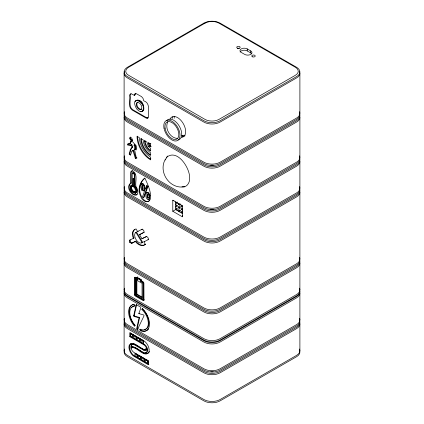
<?xml version="1.0" encoding="UTF-8"?>
<svg xmlns="http://www.w3.org/2000/svg" width="424" height="424" viewBox="0 0 424 424"><rect width="100%" height="100%" fill="white"/><g stroke="black" fill="none" stroke-linecap="round" stroke-linejoin="round"><path stroke-width="0.64" d="M142.051 309.292L142.549 308.836L144.266 310.554A14.739 8.512 60 0 1 149.375 325.505A14.739 8.512 60 0 1 141.733 331.139C140.053 331.478 139.114 327.932 141.441 329.676A13.102 7.563 60 0 0 148.23 324.657A13.102 7.563 60 0 0 143.678 311.37L142.088 309.483L142.671 308.64M142.045 187.154L142.469 185.59L142.909 187.011L142.724 189.194L142.167 188.733L142.045 187.154L142.623 186.82L142.745 185.378M148.305 197.653L147.541 197.95L147.149 197.107L147.149 194.738L147.865 194.012M147.541 197.95L148.119 197.616L147.727 196.773L147.727 194.404L147.149 194.738M148.644 328.86A14.739 8.512 60 0 1 142.31 330.805C140.832 331.202 140.826 328.658 139.978 329.496M140.916 185.129L140.916 187.869L141.738 190.084L143.206 190.933L144.303 190.222C145.045 188.124 144.929 185.198 143.047 183.725L142.316 183.528L141.224 184.244L140.916 185.129L141.494 184.79M143.206 190.933L143.725 190.556C144.467 188.457 144.351 185.532 142.469 184.058L141.738 183.862L141.224 184.244M142.146 111.417C148.633 102.364 128.382 93.826 136.618 108.878C146.831 119.579 145.432 96.677 135.94 100.668M135.457 193.079C137.604 191.208 135.537 188.15 134.334 186.343L134.334 174.99L134.026 173.962L132.845 173.024L132.182 173.745L132.182 185.097L131.133 185.505C126.569 193.869 142.586 196.8 134.917 186.009L134.837 174.142L133.836 172.844L132.495 173.077M134.074 192.289L135.41 191.796L134.074 192.289C131.949 191.733 130.56 189.205 131.058 187.095L132.081 186.194L131.058 187.095M134.657 191.955C132.532 191.399 131.138 188.871 131.641 186.761M136.777 278.038L137.636 277.084L136.777 278.038L135.118 277.185L134.376 278.038L134.461 294.701L135.574 296.201L142.777 300.356L143.625 300.441L143.98 299.667L143.89 283.004L143.238 281.87L141.579 280.81L140.985 279.442L137.058 277.418M132.76 173.411L133.072 172.743M131.53 140.524L132.495 140.116L131.053 140.355L129.93 138.855L129.93 137.752L130.767 137.116L129.93 137.752M132.108 140.19L130.767 139.114L130.507 137.413M173.935 200.632L172.78 200.234L172.78 211.263L182.331 216.781L182.564 215.578M136.592 304.538L134.26 315.44L134.906 316.209L139.634 317.475L137.339 327.837L138.139 328.95L137.562 329.284L136.761 328.171L139.056 317.809L139.634 317.475M127.863 145.003L128.44 144.669L131.064 145.082L130.481 145.416L127.863 145.003L127.465 144.139L129.871 143.816L130.788 141.388L131.419 141.118L132.283 141.415L136.141 145.75L136.184 149.985L135.468 149.492L135.214 146.042L134.074 145.082L134.657 144.748L135.791 145.708L136.046 149.158L135.468 149.492M129.871 143.816L130.449 143.476L131.366 141.054L130.788 141.388M132.484 150.796L131.906 151.135L130.47 155.279L129.188 154.044L130.422 149.434L132.569 146.831L131.795 144.409L130.481 145.416M129.188 154.044L129.77 153.711L131.005 149.1L132.569 146.831M148.22 143.132L148.676 142.915L150.626 144.149L150.621 146.81L148.941 145.125L148.22 143.132L148.798 142.798L149.518 144.791L151.198 146.476M137 157.951L135.876 157.903L133.549 150.202L132.972 150.536L135.298 158.237L136.417 158.285L134.535 149.465L134.768 148.162L134.074 145.082M148.273 199.683L148.787 199.307C149.513 197.202 149.423 194.282 147.541 192.814L146.81 192.613L146.291 192.989C145.533 195.088 145.671 198.008 147.541 199.481L148.273 199.683L149.37 198.973C150.091 196.869 150.001 193.948 148.119 192.475L147.388 192.279L146.81 192.613M146.375 186.004L142.496 196.879L143.529 197.478L144.107 197.144L148.008 186.279L146.953 185.67L146.375 186.004L147.43 186.613L148.008 186.279M145.877 188.691L146.953 185.67M143.529 197.478L147.43 186.613M137.562 329.284L144.096 315.716L143.572 314.894L138.823 313.596L140.869 307.824L140.344 306.912L136.199 304.649L133.682 315.774L134.323 316.543L139.056 317.809M131.44 345.597L131.737 344.791A4.839 2.793 60 0 1 134.594 344.272L144.255 349.848L146.036 350.007M145.141 352.63A4.834 2.788 60 0 0 147.213 351.994L147.674 350.282L147.409 348.698L146.169 349.98M147.282 349.021L147.409 348.698M134.339 95.358L135.102 93.741L136.024 93.529L141.552 96.624L142.989 98.294L143.752 100.79C150.547 102.979 148.289 111.268 148.458 116.547L147.722 118.169L145.946 117.994L132.145 110.028C127.507 106.774 130.475 100.122 129.633 95.538L129.818 94.531L131.18 93.746L134.339 95.358L134.917 95.024L135.68 93.407M135.404 278.436L135.404 294.913L142.952 299.27L143.598 298.777L143.598 282.697L141.197 281.033L140.62 281.366L140.62 280.259L137.736 278.594L137.736 279.702C134.286 278.626 135.479 277.19 137.774 279.056M142.952 299.27L143.021 283.031L140.62 281.366M144.446 140.847L146.874 141.992L148.056 145.633L150.621 148.48L150.398 151.151C147.033 148.845 144.764 144.918 144.446 140.847L145.029 140.514C145.326 144.436 147.451 148.225 150.615 150.557M165.222 160.071L167.538 156.016M149.031 352.604C144.346 356.552 139.024 348.38 134.594 347.479A5.3 3.058 60 0 0 132.124 347.42L131.043 348.268L131.355 349.185A4.839 2.793 60 0 0 134.413 352.726L148.31 360.745L148.31 364.757L132.988 355.699A7.78 4.489 60 0 1 129.097 345.671C132.288 339.211 139.846 348.454 143.678 349.381A5.03 2.904 60 0 0 146.381 347.85L146.958 347.516L146.672 346.917A4.834 2.788 60 0 0 144.255 344.368L130.359 336.343L129.781 336.677L129.781 332.665L143.678 340.689A7.78 4.489 60 0 1 148.988 351.75C145.671 358.317 137.975 348.687 134.016 347.812A5.3 3.058 60 0 0 131.541 347.754L131 348.316M149.317 351.968L149.571 351.416M165.493 159.021C158.014 171.323 168.98 188.664 183.353 186.936M167.867 121.746C164.316 128.112 170.183 138.383 177.476 138.378M147.727 197.987L147.928 195.157L147.282 194.346M131.917 140.45L132.272 139.655L131.917 138.452L131.053 137.546L130.189 137.45M130.947 93.577L130.21 95.204C131.053 99.783 128.09 106.44 132.723 109.694L146.524 117.66L148.299 117.835M137.63 102.253L137.01 102.947C136.316 105.555 138.102 108.65 140.704 109.355L141.621 109.164M144.208 300.107L144.473 299.81M134.832 192.13L135.526 190.614L134.933 188.505L133.486 186.772L133.507 178.361M144.812 178.223C140.275 182.156 138.304 188.717 140.62 194.367C141.706 197.775 145.432 203.605 149.524 200.759M148.066 239.788L148.358 238.373L147.637 237.175L146.603 236.581L141.955 238.739L139.496 234.673L144.277 232.225M134.594 344.272L134.016 344.606A4.839 2.793 60 0 0 131.154 345.125L130.846 347.261L132.071 346.53L134.016 347.012L143.678 352.588A4.834 2.788 60 0 0 146.635 352.328L147.091 350.616L146.831 349.031M130.846 347.261L132.654 346.196M131.101 343.313L129.68 345.337A7.78 4.489 60 0 0 133.571 355.365L148.888 364.423M166.547 157.325C177.174 148.469 189.629 167.591 189.634 177.349C190.175 181.923 187.36 187.752 181.986 186.772M136.523 100.334L135.378 101.124M141.802 183.91L142.316 183.528M147.388 192.279L146.291 192.989M134.917 229.421C131.991 231.197 132.818 235.362 134.016 237.97L133.438 238.304C131.684 235.103 131.742 229.903 136.04 228.865L137.593 231.525L142.374 229.077M134.837 94.107L135.42 93.773M136.618 100.409L137.201 100.075M134.975 101.749L135.553 101.416M137.36 100.371L137.943 100.038M138.171 100.557L138.749 100.223M139.046 100.97L139.623 100.636M139.92 101.569L140.498 101.235M140.726 102.317L141.309 101.977M141.473 103.207L142.051 102.873M142.146 104.251L142.729 103.917M142.713 105.359L143.291 105.025M143.116 106.451L143.694 106.117M143.354 107.521L143.937 107.187M143.439 108.576L144.017 108.242M143.354 109.54L143.937 109.207M140.726 111.713L142.051 111.342L141.473 111.676M143.116 110.335L143.694 110.002M142.713 110.961L143.291 110.627M146.911 118.338L147.488 118.005M129.834 138.245L130.417 137.911M129.93 138.855L130.507 138.521M130.189 139.448L130.767 139.114M130.576 139.973L131.154 139.634M131.053 140.355L131.631 140.021M130.592 141.711L131.175 141.377M130.407 142.135L130.984 141.802M130.237 142.597L130.815 142.263M130.089 143.047L130.666 142.713M129.972 143.439L130.555 143.105M129.898 143.709L130.475 143.376M134.185 145.421L134.763 145.088L134.657 144.748M135.214 146.042L135.791 145.708M130.422 149.434L131.005 149.1M134.572 149.386L135.15 149.052M134.535 149.465L135.113 149.131M148.374 143.794L148.957 143.46M150.266 143.826L150.849 143.492M148.543 146.386L149.126 146.052M149.81 146.28L150.388 145.946M135.298 158.237L135.876 157.903M132.262 173.321L133.422 172.69M133.253 173.178L133.836 172.844M133.682 173.506L134.26 173.172M134.026 173.962L134.604 173.628M134.26 174.476L134.837 174.142M130.645 183.338L130.645 172.859L130.836 171.799L131.403 171.148L132.24 170.973C138.367 173.262 135.081 181.679 135.881 186.359C137.519 188.722 139.152 192.766 136.554 195.019C130.958 196.577 125.112 185.595 131.228 183.004L131.228 172.526L131.413 171.466L131.981 170.814L132.823 170.639M131.133 185.505L132.383 185.002L131.806 185.336M130.624 185.951L131.207 185.617M132.055 185.33L132.632 184.997M130.306 186.645L130.889 186.306M131.498 186.528L133.507 186.115L132.733 185.961M130.915 187.949L131.493 187.615M134.472 186.73L135.055 186.39M131.08 189.093L131.657 188.76M134.731 187.026L135.309 186.692M135.415 187.975L135.993 187.641M131.583 190.259L132.161 189.926M142.469 184.058L143.047 183.725M131.567 191.309L132.15 190.975M143.206 184.71L143.784 184.376M135.934 189.024L136.512 188.691M132.32 191.277L132.898 190.943M142.098 185.966L142.676 185.633M142.061 186.343L142.639 186.009M142.045 186.735L142.623 186.401M143.725 185.686L144.303 185.352M136.268 190.09L136.846 189.756M133.194 191.982L133.772 191.648M142.045 187.572L142.623 186.82M136.38 191.107L136.957 190.774M142.061 187.975L142.623 187.238M136.321 191.77L136.899 191.436M142.098 188.394L142.676 188.06L142.639 187.641M142.167 188.733L142.676 188.06M136.146 192.321L136.724 191.987M134.97 193.264L136.035 192.745M135.86 192.756L136.438 192.422M142.289 189.024L143.047 188.86L142.469 189.194M141.738 190.084L142.316 189.751M144.038 189.682L144.616 189.348M143.725 190.556L144.303 190.222M147.541 192.814L148.119 192.475M148.273 193.461L148.851 193.127M147.102 195.252L147.679 194.918M148.787 194.431L149.37 194.097M147.091 195.883L147.674 195.549M147.102 196.529L147.679 196.195M149.094 195.665L149.677 195.332M147.149 197.107L147.727 196.773M147.282 197.653L147.865 197.319M148.787 199.307L149.37 198.973M177.216 202.015L175.674 202.905L177.121 203.743L177.121 202.63M177.216 205.359L175.674 206.25L177.121 207.087L177.121 205.412L175.674 204.58M178.568 203.462L178.568 204.58L180.11 203.684M135.903 232.373L136.486 232.039L142.724 242.369L142.146 242.703A6.042 3.487 60 0 1 136.014 239.528A6.042 3.487 60 0 1 135.903 232.373L142.146 242.703M137.593 231.525L138.176 231.191M172.78 211.263L177.216 208.698M178.568 207.919L180.014 208.756L180.014 207.087L178.568 206.25L178.568 207.919L180.624 206.732M181.461 205.137L181.461 206.25L182.49 205.656M180.624 210.076L178.568 211.263L178.568 209.594L180.014 210.426L180.014 212.101M182.426 208.476L181.461 207.919L181.461 209.594L182.49 208.995M135.918 241.118L131.535 243.355L129.633 242.252L129.633 240.207L130.21 239.873L130.21 241.918L132.113 243.021L135.918 241.118C137.986 243.901 142.051 246.826 145.448 244.441L143.858 241.887L144.436 241.553M129.633 242.252L130.21 241.918M182.49 212.339L181.461 212.933L181.461 211.263L182.426 211.82M131.535 243.355L132.113 243.021M141.955 238.739L146.746 236.306M134.461 277.561L135.044 277.227L135.044 294.367L136.157 295.867L143.816 300.187L143.238 300.521M136.846 277.656L137.948 277.02M135.574 278.457L136.157 278.123M137.736 278.594L138.314 278.261L141.197 279.925L141.197 281.033M136.295 279.978L142.061 283.306L142.061 297.722L136.295 294.399L136.295 279.978L136.873 279.644M140.62 280.259L141.197 279.925M142.777 282.612L143.36 282.278M142.952 282.792L143.529 282.458M143.021 283.863L143.598 283.529M134.461 294.701L135.044 294.367M134.726 295.305L135.309 294.966M136.295 294.399L136.873 294.065L142.114 297.086M135.118 295.83L135.696 295.496M134.413 306.017L134.631 305.232L133.841 304.527A14.739 8.512 60 0 0 133.825 325.362C134.641 326.883 135.585 325.208 134.413 324.546A13.102 7.563 60 0 1 134.413 306.017L135.113 305.651M142.093 308.974L142.745 308.534M142.051 309.117L142.628 308.783M142.088 309.483L142.628 308.958M142.167 309.674L142.671 309.149M142.273 309.859L142.851 309.525L144.255 311.036A13.102 7.563 60 0 1 144.255 329.559M133.682 315.774L134.26 315.44M133.825 316.108L134.403 315.774M138.823 313.596L139.401 313.262M134.185 316.474L134.763 316.14M134.323 316.543L134.906 316.209M134.35 325.886L135.076 325.643L134.498 325.976M136.809 328.637L137.392 328.303M137.111 329.082L137.689 328.748M137.27 329.209L137.853 328.87M130.475 333.868L131.053 333.534L133.141 334.737L133.141 337.144L132.558 337.483L130.475 336.274L130.475 333.868L132.558 335.071L133.141 334.737M139.968 329.665L140.545 329.331M139.994 329.851L140.572 329.517M140.063 330.052L140.641 329.718M140.159 330.243L140.742 329.909M140.286 330.413L140.863 330.079M140.429 330.556L141.007 330.222M133.952 335.877L134.53 335.543L136.613 336.746L136.613 339.152L136.035 339.486L133.952 338.283L133.952 335.877L136.035 337.08L136.613 336.746M137.424 337.88L138.001 337.546L140.09 338.75L140.09 341.156L139.507 341.49L137.424 340.286L137.424 337.88L139.507 339.083L140.09 338.75M140.895 339.889L141.478 339.555L143.561 340.758L143.561 343.164L142.983 343.498L140.895 342.295L140.895 339.889L142.983 341.092L143.561 340.758M140.895 342.295L141.478 341.961M134.016 347.812L134.594 347.479M129.781 336.677L143.678 344.701L144.255 344.368M134.959 353.844L135.542 353.51L137.625 354.713L137.625 357.119L137.047 357.453L134.959 356.25L134.959 353.844L137.047 355.047L137.625 354.713M134.016 344.606L143.678 350.182L144.255 349.848M134.959 356.25L135.542 355.916M134.413 356.738L134.991 356.404M138.436 355.847L139.014 355.513L141.097 356.716L141.097 359.123L140.519 359.457L138.436 358.254L138.436 355.847L140.519 357.05L141.097 356.716M143.678 353.393L144.255 353.06M141.907 357.856L142.491 357.522L144.573 358.725L144.573 361.131L143.996 361.465L141.907 360.262L141.907 357.856L143.996 359.059L144.573 358.725M145.384 359.859L145.962 359.526L148.045 360.729L148.045 363.135L147.467 363.469L145.384 362.266L145.384 359.859L147.467 361.062L148.045 360.729M131.906 151.135L133.549 150.202M139.496 234.673L143.99 232.262L143.99 231.144L143.27 229.946L141.796 229.411M146.746 349.646L145.459 350.341L143.678 350.182M129.633 240.207L134.016 237.97M145.432 244.494C141.95 247.277 137.514 244.5 135.335 241.452M143.858 241.887L148.649 239.454M131.228 183.004C126.082 186.078 131.758 196.169 137.138 194.685M128.647 143.72L130.449 143.476M183.783 186.894L184.875 186.756M135.023 192.957L135.553 192.931M148.119 199.148L148.851 199.349M247.25 48.919L250.727 50.922A4.256 2.459 0 0 1 250.727 54.399A4.256 2.459 0 0 1 244.701 54.399L241.23 52.396A4.256 2.459 0 0 1 241.23 48.919A4.256 2.459 0 0 1 247.25 48.919L247.25 50.922L250.727 52.931A4.256 2.459 0 0 1 251.4 53.44M181.986 135.781L183.126 136.438M172.78 200.234L182.331 205.746L182.331 216.781M178.568 204.58L180.014 205.412L180.014 204.299M181.461 206.25L182.426 206.806M181.461 209.594L182.426 210.15M175.674 207.919L177.121 208.756L177.121 210.426M182.426 213.489L175.674 209.594L175.674 201.792M150.547 159.233C143.031 154.113 137.97 145.262 137.498 136.168M150.52 154.834C145.209 151.114 141.669 144.823 141.272 138.346M134.927 325.553L134.403 325.028A14.739 8.512 60 0 1 131.795 305.158M129.77 153.711L130.619 154.532M146.381 347.85L146.094 347.251A4.834 2.788 60 0 0 143.678 344.701M128.043 143.805L128.44 144.669M142.745 188.399L142.867 188.691M133.486 179.018L133.004 178.52L132.929 186.449M131.217 144.743L131.991 147.165M131.376 346.588L131.429 346.927M299.895 73.283L299.895 113.399M299.895 117.406L299.895 157.521M299.895 161.533L299.895 188.277M299.895 192.263L299.895 259.122M299.895 263.134L299.895 289.878M299.895 293.223L299.895 319.961M299.895 323.973L299.895 350.717M250.727 50.922L250.727 52.931M174.206 116.282L174.206 118.227M147.467 361.062L147.467 363.469M143.996 359.059L143.996 361.465M142.983 341.092L142.983 343.498M140.519 357.05L140.519 359.457M139.507 339.083L139.507 341.49M137.047 355.047L137.047 357.453M136.873 280.301L136.873 294.065M136.035 337.08L136.035 339.486M132.558 335.071L132.558 337.483M130.359 332.904L130.359 336.343M124.105 73.283L124.105 113.399M124.105 117.406L124.105 157.521M124.105 161.533L124.105 188.277M124.105 192.263L124.105 259.122M124.105 263.134L124.105 289.878M124.105 293.223L124.105 319.961M124.105 323.973L124.105 350.717M299.503 349.005A11.464 6.62 0 0 1 296.535 355.397L220.104 399.525A11.464 6.62 0 0 1 203.896 399.525L127.465 355.397A11.464 6.62 0 0 1 124.497 349.005M124.497 350.341A11.464 6.62 0 0 0 127.465 356.738L203.896 400.86A11.464 6.62 0 0 0 220.104 400.86L296.535 356.738A11.464 6.62 0 0 0 299.503 350.341M299.503 322.261A11.464 6.62 0 0 1 296.535 328.653L220.104 372.781A11.464 6.62 0 0 1 203.896 372.781L127.465 328.653A11.464 6.62 0 0 1 124.497 322.261M124.497 320.926A11.464 6.62 0 0 0 127.465 327.317L203.896 371.445A11.464 6.62 0 0 0 220.104 371.445L296.535 327.317A11.464 6.62 0 0 0 299.503 320.926M213.283 371.721A9.826 5.671 0 0 1 210.717 371.721M146.958 347.516A5.03 2.904 60 0 1 145.697 349.09M299.503 318.249A11.464 6.62 0 0 1 296.535 324.646L220.104 368.769A11.464 6.62 0 0 1 203.896 368.769L127.465 324.646A11.464 6.62 0 0 1 124.497 318.249M124.497 319.59A11.464 6.62 0 0 0 127.465 325.982L203.896 370.104A11.464 6.62 0 0 0 220.104 370.104L296.535 325.982A11.464 6.62 0 0 0 299.503 319.59M299.503 291.505A11.464 6.62 0 0 1 296.535 297.902L220.104 342.025A11.464 6.62 0 0 1 203.896 342.025L127.465 297.902A11.464 6.62 0 0 1 124.497 291.505M124.497 290.17A11.464 6.62 0 0 0 127.465 296.561L203.896 340.689A11.464 6.62 0 0 0 220.104 340.689L296.535 296.561A11.464 6.62 0 0 0 299.503 290.17M132.262 304.856A14.739 8.512 60 0 1 134.424 304.194M131.599 307.644A13.102 7.563 60 0 1 134.991 305.683M299.503 257.41A11.464 6.62 0 0 1 296.535 263.802L220.104 307.93A11.464 6.62 0 0 1 203.896 307.93L127.465 263.802A11.464 6.62 0 0 1 124.497 257.41M124.497 258.746A11.464 6.62 0 0 0 127.465 265.138L203.896 309.266A11.464 6.62 0 0 0 220.104 309.266L296.535 265.138A11.464 6.62 0 0 0 299.503 258.746M299.503 190.551A11.464 6.62 0 0 1 296.535 196.943L220.104 241.071A11.464 6.62 0 0 1 203.896 241.071L127.465 196.943A11.464 6.62 0 0 1 124.497 190.551M124.497 189.215A11.464 6.62 0 0 0 127.465 195.607L203.896 239.735A11.464 6.62 0 0 0 220.104 239.735L296.535 195.607A11.464 6.62 0 0 0 299.503 189.215M135.791 232.686A6.042 3.487 60 0 1 136.486 232.039M142.724 242.369A6.042 3.487 60 0 1 141.87 242.745M299.503 288.166A11.464 6.62 0 0 1 296.535 294.558L220.104 338.681A11.464 6.62 0 0 1 203.896 338.681L127.465 294.558A11.464 6.62 0 0 1 124.497 288.166M124.497 289.502A11.464 6.62 0 0 0 127.465 295.894L203.896 340.022A11.464 6.62 0 0 0 220.104 340.022L296.535 295.894A11.464 6.62 0 0 0 299.503 289.502M299.503 261.423A11.464 6.62 0 0 1 296.535 267.814L220.104 311.942A11.464 6.62 0 0 1 203.896 311.942L127.465 267.814A11.464 6.62 0 0 1 124.497 261.423M124.497 260.082A11.464 6.62 0 0 0 127.465 266.479L203.896 310.601A11.464 6.62 0 0 0 220.104 310.601L296.535 266.479A11.464 6.62 0 0 0 299.503 260.082M166.764 120.612A11.464 6.62 60 0 1 179.326 126.193A11.464 6.62 60 0 1 178.022 139.962M182.871 135.495A1.638 0.943 60 0 1 183.698 136.348M183.051 136.284A1.638 0.943 60 0 1 182.892 135.521M299.503 111.682A11.464 6.62 0 0 1 296.535 118.079L220.104 162.201A11.464 6.62 0 0 1 203.896 162.201L127.465 118.079A11.464 6.62 0 0 1 124.497 111.682M124.497 113.023A11.464 6.62 0 0 0 127.465 119.414L203.896 163.542A11.464 6.62 0 0 0 220.104 163.542L296.535 119.414A11.464 6.62 0 0 0 299.503 113.023M213.283 165.153A9.826 5.671 0 0 1 210.717 165.153M299.503 71.571A11.464 6.62 0 0 1 296.535 77.963L220.104 122.085A11.464 6.62 0 0 1 203.896 122.085L127.465 77.963A11.464 6.62 0 0 1 124.497 71.571M240.127 52.025A4.256 2.459 0 0 1 247.25 50.922M237.255 48.606A1.717 0.991 0 0 1 239.332 48.469M169.939 119.34A11.464 6.62 60 0 1 182.765 122.775A11.464 6.62 60 0 1 181.61 137.387M185.081 135.781A11.464 6.62 60 0 1 181.97 135.855M172.038 118.656A11.464 6.62 60 0 1 172.849 116.87M299.503 155.809A11.464 6.62 0 0 1 296.535 162.201L220.104 206.329A11.464 6.62 0 0 1 203.896 206.329L127.465 162.201A11.464 6.62 0 0 1 124.497 155.809M124.497 157.145A11.464 6.62 0 0 0 127.465 163.542L203.896 207.665A11.464 6.62 0 0 0 220.104 207.665L296.535 163.542A11.464 6.62 0 0 0 299.503 157.145M213.283 209.281A9.826 5.671 0 0 1 210.717 209.281M299.503 115.694A11.464 6.62 0 0 1 296.535 122.091L220.104 166.213A11.464 6.62 0 0 1 203.896 166.213L127.465 122.091A11.464 6.62 0 0 1 124.497 115.694M124.497 114.358A11.464 6.62 0 0 0 127.465 120.75L203.896 164.878A11.464 6.62 0 0 0 220.104 164.878L296.535 120.75A11.464 6.62 0 0 0 299.503 114.358M299.503 186.565A11.464 6.62 0 0 1 296.535 192.957L220.104 237.085A11.464 6.62 0 0 1 203.896 237.085L127.465 192.957A11.464 6.62 0 0 1 124.497 186.565M124.497 187.901A11.464 6.62 0 0 0 127.465 194.293L203.896 238.421A11.464 6.62 0 0 0 220.104 238.421L296.535 194.293A11.464 6.62 0 0 0 299.503 187.901M299.503 159.822A11.464 6.62 0 0 1 296.535 166.213L220.104 210.341A11.464 6.62 0 0 1 203.896 210.341L127.465 166.213A11.464 6.62 0 0 1 124.497 159.822M124.497 158.486A11.464 6.62 0 0 0 127.465 164.878L203.896 209.006A11.464 6.62 0 0 0 220.104 209.006L296.535 164.878A11.464 6.62 0 0 0 299.503 158.486M150.626 195.692C151.421 204.071 142.644 202.979 140.736 196.418C137.418 190.206 139.311 182.315 144.823 178.011C147.43 183.624 150.181 189.433 150.626 195.692M150.748 158.592L150.626 159.874C142.665 155.046 137.212 145.596 137.01 136.29L139.342 137.636L139.74 140.678A15.142 8.745 60 0 0 142.729 148.713A15.142 8.745 60 0 0 148.193 155.317L150.626 157.182L150.748 158.592M150.743 154.251L150.398 155.491C144.833 151.803 141.107 145.342 140.694 138.68L143.095 139.803C143.529 145.008 146.359 149.842 150.626 152.841L150.743 154.251M136.427 103.281C135.733 105.889 137.524 108.984 140.127 109.689L141.038 109.498L141.664 108.804C142.353 106.196 140.567 103.101 137.964 102.396L137.047 102.587L136.427 103.281M203.896 23.14L127.465 67.262A11.464 6.62 0 0 0 127.465 76.622L203.896 120.75A11.464 6.62 0 0 0 220.104 120.75L296.535 76.622A11.464 6.62 0 0 0 296.535 67.262L220.104 23.14A11.464 6.62 0 0 0 203.896 23.14M205.052 23.14L128.62 67.262A9.826 5.671 0 0 0 128.62 75.287L205.052 119.414A9.826 5.671 0 0 0 218.948 119.414L295.38 75.287A9.826 5.671 0 0 0 295.38 67.262L218.948 23.14A9.826 5.671 0 0 0 205.052 23.14M165.069 128.149A9.826 5.671 60 0 0 176.442 139.247A9.826 5.671 60 0 0 174.153 124.285A9.826 5.671 60 0 0 165.069 128.149M163.987 128.08A11.464 6.62 60 0 0 177.402 140.609A11.464 6.62 60 0 0 174.28 122.997A11.464 6.62 60 0 0 163.987 128.08M237.567 48.166A1.717 0.991 0 0 0 240.169 47.329A1.717 0.991 0 0 0 237.615 46.444A1.717 0.991 0 0 0 237.567 48.166M252.54 56.827A1.717 0.991 0 0 0 255.222 56.079A1.717 0.991 0 0 0 252.757 55.109A1.717 0.991 0 0 0 252.54 56.827"/></g></svg>
